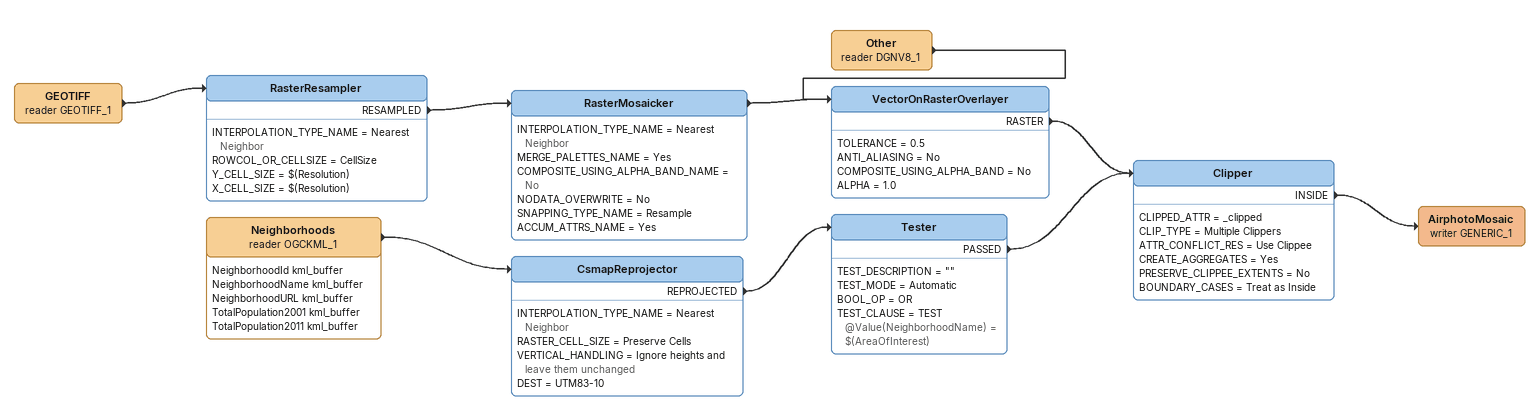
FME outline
GEOTIFF (reader GEOTIFF_1)
    -> RasterResampler
RasterResampler
    INTERPOLATION_TYPE_NAME = Nearest Neighbor
    ROWCOL_OR_CELLSIZE = CellSize
    Y_CELL_SIZE = $(Resolution)
    X_CELL_SIZE = $(Resolution)
    RESAMPLED -> RasterMosaicker
RasterMosaicker
    INTERPOLATION_TYPE_NAME = Nearest Neighbor
    MERGE_PALETTES_NAME = Yes
    COMPOSITE_USING_ALPHA_BAND_NAME = No
    NODATA_OVERWRITE = No
    SNAPPING_TYPE_NAME = Resample
    ACCUM_ATTRS_NAME = Yes
    -> VectorOnRasterOverlayer
Neighborhoods (reader OGCKML_1)
    attributes: NeighborhoodId kml_buffer, NeighborhoodName kml_buffer, NeighborhoodURL kml_buffer, TotalPopulation2001 kml_buffer, TotalPopulation2011 kml_buffer
    -> CsmapReprojector
CsmapReprojector
    INTERPOLATION_TYPE_NAME = Nearest Neighbor
    RASTER_CELL_SIZE = Preserve Cells
    VERTICAL_HANDLING = Ignore heights and leave them unchanged
    DEST = UTM83-10
    REPROJECTED -> Tester
Tester
    TEST_DESCRIPTION = ""
    TEST_MODE = Automatic
    BOOL_OP = OR
    TEST_CLAUSE = TEST @Value(NeighborhoodName) = $(AreaOfInterest)
    PASSED -> Clipper
Other (reader DGNV8_1)
    -> VectorOnRasterOverlayer
VectorOnRasterOverlayer
    TOLERANCE = 0.5
    ANTI_ALIASING = No
    COMPOSITE_USING_ALPHA_BAND = No
    ALPHA = 1.0
    RASTER -> Clipper
Clipper
    CLIPPED_ATTR = _clipped
    CLIP_TYPE = Multiple Clippers
    ATTR_CONFLICT_RES = Use Clippee
    CREATE_AGGREGATES = Yes
    PRESERVE_CLIPPEE_EXTENTS = No
    BOUNDARY_CASES = Treat as Inside
    INSIDE -> AirphotoMosaic (writer GENERIC_1)
AirphotoMosaic (writer GENERIC_1)
